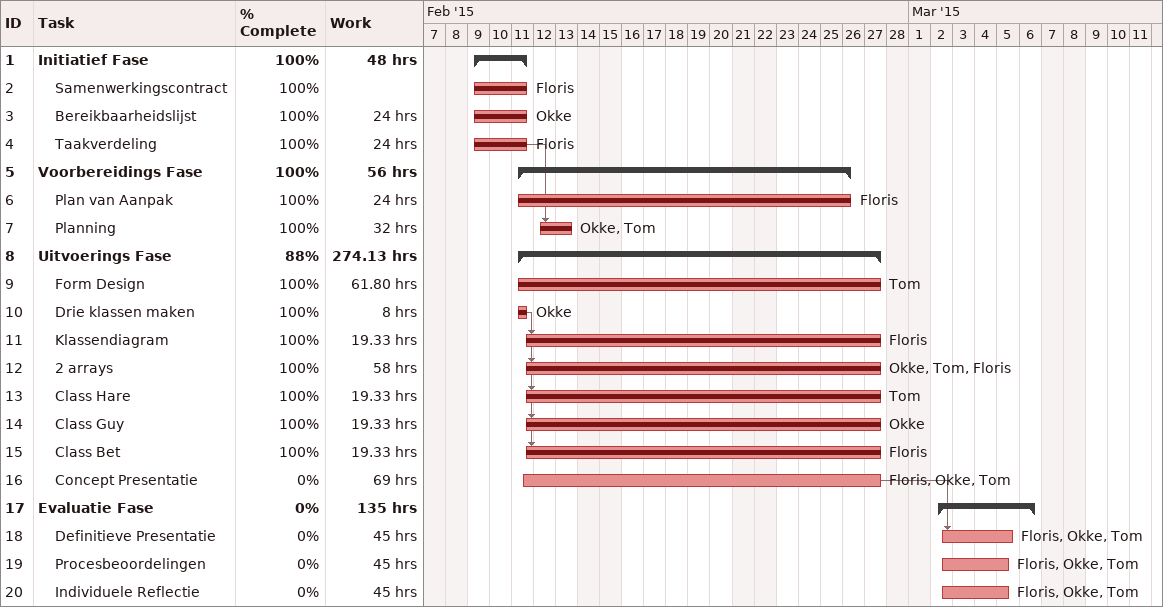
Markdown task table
| ID | Level | Task | Start | Finish | Predecessors | Resources | % complete | Work (h) |
|---|---|---|---|---|---|---|---|---|
| 1 | 1 | **Initiatief Fase** | 2015-02-09 | 2015-02-11 |  |  | 100 | 48 |
| 2 | 2 | Samenwerkingscontract | 2015-02-09 | 2015-02-11 |  | Floris | 100 |  |
| 3 | 2 | Bereikbaarheidslijst | 2015-02-09 | 2015-02-11 |  | Okke | 100 | 24 |
| 4 | 2 | Taakverdeling | 2015-02-09 | 2015-02-11 |  | Floris | 100 | 24 |
| 5 | 1 | **Voorbereidings Fase** | 2015-02-11 | 2015-02-26 |  |  | 100 | 56 |
| 6 | 2 | Plan van Aanpak | 2015-02-11 | 2015-02-26 |  | Floris | 100 | 24 |
| 7 | 2 | Planning | 2015-02-12 | 2015-02-13 | 4 | Okke, Tom | 100 | 32 |
| 8 | 1 | **Uitvoerings Fase** | 2015-02-11 | 2015-02-27 |  |  | 88 | 274.13 |
| 9 | 2 | Form Design | 2015-02-11 | 2015-02-27 |  | Tom | 100 | 61.80 |
| 10 | 2 | Drie klassen maken | 2015-02-11 | 2015-02-11 |  | Okke | 100 | 8 |
| 11 | 2 | Klassendiagram | 2015-02-11 | 2015-02-27 | 10 | Floris | 100 | 19.33 |
| 12 | 2 | 2 arrays | 2015-02-11 | 2015-02-27 | 10 | Okke, Tom, Floris | 100 | 58 |
| 13 | 2 | Class Hare | 2015-02-11 | 2015-02-27 | 10 | Tom | 100 | 19.33 |
| 14 | 2 | Class Guy | 2015-02-11 | 2015-02-27 | 10 | Okke | 100 | 19.33 |
| 15 | 2 | Class Bet | 2015-02-11 | 2015-02-27 | 10 | Floris | 100 | 19.33 |
| 16 | 2 | Concept Presentatie | 2015-02-11 | 2015-02-27 |  | Floris, Okke, Tom | 0 | 69 |
| 17 | 1 | **Evaluatie Fase** | 2015-03-02 | 2015-03-06 |  |  | 0 | 135 |
| 18 | 2 | Definitieve Presentatie | 2015-03-02 | 2015-03-05 | 16 | Floris, Okke, Tom | 0 | 45 |
| 19 | 2 | Procesbeoordelingen | 2015-03-02 | 2015-03-05 |  | Floris, Okke, Tom | 0 | 45 |
| 20 | 2 | Individuele Reflectie | 2015-03-02 | 2015-03-05 |  | Floris, Okke, Tom | 0 | 45 |
